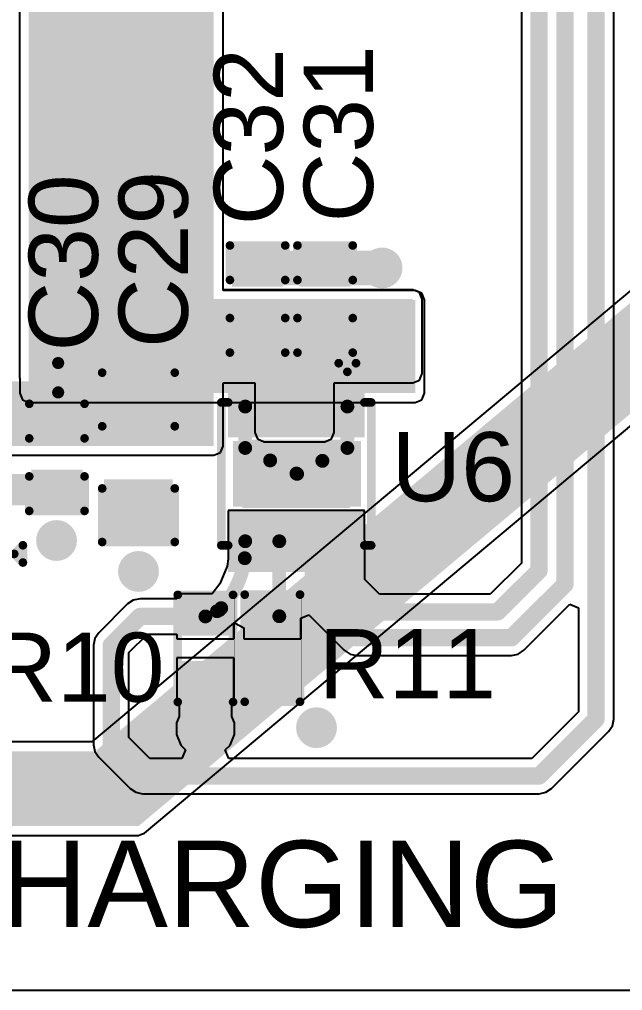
# Model space of a CAD drawing. Header units: millimetres. Extents: x -4.8 to 36.7, y -5.2 to 57.6.
# Drawn here: x 19.65 to 28.51, y -5.19 to 9.09 of the extents above; entities that cross this region are included whole.
import ezdxf

# ---------------------------------------------------------------- set-up
doc = ezdxf.new("R2010")
doc.units = ezdxf.units.MM
for name, color, linetype in [('BottomLayer', 5, 'Continuous'), ('TopLayer', 1, 'Continuous'), ('TopOverlay', 2, 'Continuous'), ('TopPaste', 8, 'Continuous'), ('TopSolder', 216, 'Continuous'), ('ViaHoleLayer', 16, 'Continuous')]:
    doc.layers.add(name, color=color, linetype=linetype)
doc.styles.add('Arial', font='', dxfattribs={"height": 0.2})
doc.styles.get('Arial').set_extended_font_data('Arial')

# ---------------------------------------------------------------- blocks, each defined once
blk = doc.blocks.new('C___0402_1')
at = {"layer": 'TopLayer'}
for points in [[(-0.699, -0.318), (-0.699, 0.318), (-0.241, 0.318), (-0.241, -0.318)], [(0.241, -0.318), (0.241, 0.318), (0.699, 0.318), (0.699, -0.318)]]:
    blk.add_hatch(color=1, dxfattribs=at).paths.add_polyline_path(points)
at = {"layer": 'TopPaste'}
for points in [[(-0.699, -0.318), (-0.699, 0.318), (-0.241, 0.318), (-0.241, -0.318)], [(0.241, -0.318), (0.241, 0.318), (0.699, 0.318), (0.699, -0.318)]]:
    blk.add_hatch(color=8, dxfattribs=at).paths.add_polyline_path(points)
at = {"layer": 'TopSolder'}
for points in [[(-0.758, -0.377), (-0.758, 0.377), (-0.181, 0.377), (-0.181, -0.377)], [(0.181, -0.377), (0.181, 0.377), (0.758, 0.377), (0.758, -0.377)]]:
    blk.add_hatch(color=216, dxfattribs=at).paths.add_polyline_path(points)
at = {"layer": 'TopOverlay', "const_width": 0.127}
for points in [[(-0.787, 0.406), (-0.787, -0.406)], [(-0.787, 0.406), (-0.279, 0.406)], [(0.279, 0.406), (0.787, 0.406)], [(0.787, 0.406), (0.787, -0.406)], [(-0.787, -0.406), (-0.279, -0.406)], [(0.279, -0.406), (0.787, -0.406)]]:
    blk.add_lwpolyline(points, dxfattribs=at)
at = {"layer": 'TopOverlay', "const_width": 0.0635}
for points in [[(-0.819, 0.406, 1), (-0.756, 0.406, 1)], [(-0.819, 0.406, 1), (-0.756, 0.406, 1)], [(-0.311, 0.406, 1), (-0.248, 0.406, 1)], [(0.248, 0.406, 1), (0.311, 0.406, 1)], [(0.756, 0.406, 1), (0.819, 0.406, 1)], [(0.756, 0.406, 1), (0.819, 0.406, 1)], [(-0.819, -0.406, 1), (-0.756, -0.406, 1)], [(-0.819, -0.406, 1), (-0.756, -0.406, 1)], [(-0.311, -0.406, 1), (-0.248, -0.406, 1)], [(0.248, -0.406, 1), (0.311, -0.406, 1)], [(0.756, -0.406, 1), (0.819, -0.406, 1)], [(0.756, -0.406, 1), (0.819, -0.406, 1)]]:
    blk.add_lwpolyline(points, format="xyb", close=True, dxfattribs=at)
blk = doc.blocks.new('8_TDFN_EP__2_2__2')
at = {"layer": 'TopLayer'}
for points in [[(-1.34, 0.6), (-1.34, 0.9), (-0.64, 0.9), (-0.64, 0.6)], [(0.64, 0.6), (0.64, 0.9), (1.34, 0.9), (1.34, 0.6)], [(-0.4, -0.69), (-0.4, 0.69), (0.4, 0.69), (0.4, -0.69)], [(-1.34, 0.1), (-1.34, 0.4), (-0.64, 0.4), (-0.64, 0.1)], [(0.64, 0.1), (0.64, 0.4), (1.34, 0.4), (1.34, 0.1)], [(-1.34, -0.4), (-1.34, -0.1), (-0.64, -0.1), (-0.64, -0.4)], [(0.64, -0.4), (0.64, -0.1), (1.34, -0.1), (1.34, -0.4)], [(-1.34, -0.9), (-1.34, -0.6), (-0.64, -0.6), (-0.64, -0.9)], [(0.64, -0.9), (0.64, -0.6), (1.34, -0.6), (1.34, -0.9)]]:
    blk.add_hatch(color=1, dxfattribs=at).paths.add_polyline_path(points)
at = {"layer": 'TopPaste'}
for points in [[(-1.34, 0.6), (-1.34, 0.9), (-0.64, 0.9), (-0.64, 0.6)], [(0.64, 0.6), (0.64, 0.9), (1.34, 0.9), (1.34, 0.6)], [(-0.4, -0.69), (-0.4, 0.69), (0.4, 0.69), (0.4, -0.69)], [(-1.34, 0.1), (-1.34, 0.4), (-0.64, 0.4), (-0.64, 0.1)], [(0.64, 0.1), (0.64, 0.4), (1.34, 0.4), (1.34, 0.1)], [(-1.34, -0.4), (-1.34, -0.1), (-0.64, -0.1), (-0.64, -0.4)], [(0.64, -0.4), (0.64, -0.1), (1.34, -0.1), (1.34, -0.4)], [(-1.34, -0.9), (-1.34, -0.6), (-0.64, -0.6), (-0.64, -0.9)], [(0.64, -0.9), (0.64, -0.6), (1.34, -0.6), (1.34, -0.9)]]:
    blk.add_hatch(color=8, dxfattribs=at).paths.add_polyline_path(points)
at = {"layer": 'TopSolder'}
for points in [[(-1.442, 0.498), (-1.442, 1.002), (-0.538, 1.002), (-0.538, 0.498)], [(0.538, 0.498), (0.538, 1.002), (1.442, 1.002), (1.442, 0.498)], [(-0.502, -0.792), (-0.502, 0.792), (0.502, 0.792), (0.502, -0.792)], [(-1.442, -0.002), (-1.442, 0.502), (-0.538, 0.502), (-0.538, -0.002)], [(0.538, -0.002), (0.538, 0.502), (1.442, 0.502), (1.442, -0.002)], [(-1.442, -0.502), (-1.442, 0.002), (-0.538, 0.002), (-0.538, -0.502)], [(0.538, -0.502), (0.538, 0.002), (1.442, 0.002), (1.442, -0.502)], [(-1.442, -1.002), (-1.442, -0.498), (-0.538, -0.498), (-0.538, -1.002)], [(0.538, -1.002), (0.538, -0.498), (1.442, -0.498), (1.442, -1.002)]]:
    blk.add_hatch(color=216, dxfattribs=at).paths.add_polyline_path(points)
at = {"layer": 'TopOverlay', "const_width": 0.127}
for points in [[(1.05, 1.1), (-1.05, 1.1)], [(-1.05, 1), (-1.05, 1.1)], [(1.05, 1), (1.05, 1.1)], [(-1.627, 0.623), (-1.627, 0.877)], [(-1.5, 0.75), (-1.627, 0.877)], [(-1.627, 0.623), (-1.5, 0.75)], [(-1.05, -1.1), (-1.05, -1)], [(1.05, -1.1), (1.05, -1)], [(1.05, -1.1), (-1.05, -1.1)]]:
    blk.add_lwpolyline(points, dxfattribs=at)
at = {"layer": 'TopOverlay', "const_width": 0.0635}
for points in [[(-1.082, 1.1, 1), (-1.018, 1.1, 1)], [(-1.082, 1.1, 1), (-1.018, 1.1, 1)], [(1.018, 1.1, 1), (1.082, 1.1, 1)], [(1.018, 1.1, 1), (1.082, 1.1, 1)], [(-1.082, 1, 1), (-1.018, 1, 1)], [(1.018, 1, 1), (1.082, 1, 1)], [(-1.659, 0.877, 1), (-1.595, 0.877, 1)], [(-1.659, 0.877, 1), (-1.595, 0.877, 1)], [(-1.532, 0.75, 1), (-1.468, 0.75, 1)], [(-1.532, 0.75, 1), (-1.468, 0.75, 1)], [(-1.659, 0.623, 1), (-1.595, 0.623, 1)], [(-1.659, 0.623, 1), (-1.595, 0.623, 1)], [(-1.082, -1, 1), (-1.018, -1, 1)], [(1.018, -1, 1), (1.082, -1, 1)], [(-1.082, -1.1, 1), (-1.018, -1.1, 1)], [(-1.082, -1.1, 1), (-1.018, -1.1, 1)], [(1.018, -1.1, 1), (1.082, -1.1, 1)], [(1.018, -1.1, 1), (1.082, -1.1, 1)]]:
    blk.add_lwpolyline(points, format="xyb", close=True, dxfattribs=at)
blk = doc.blocks.new('R___0402_3')
at = {"layer": 'TopLayer'}
for points in [[(-0.699, -0.318), (-0.699, 0.318), (-0.241, 0.318), (-0.241, -0.318)], [(0.241, -0.318), (0.241, 0.318), (0.699, 0.318), (0.699, -0.318)]]:
    blk.add_hatch(color=1, dxfattribs=at).paths.add_polyline_path(points)
at = {"layer": 'TopPaste'}
for points in [[(-0.699, -0.318), (-0.699, 0.318), (-0.241, 0.318), (-0.241, -0.318)], [(0.241, -0.318), (0.241, 0.318), (0.699, 0.318), (0.699, -0.318)]]:
    blk.add_hatch(color=8, dxfattribs=at).paths.add_polyline_path(points)
at = {"layer": 'TopSolder'}
for points in [[(-0.754, -0.373), (-0.754, 0.373), (-0.186, 0.373), (-0.186, -0.373)], [(0.186, -0.373), (0.186, 0.373), (0.754, 0.373), (0.754, -0.373)]]:
    blk.add_hatch(color=216, dxfattribs=at).paths.add_polyline_path(points)
at = {"layer": 'TopOverlay'}
for points, const_width in [([(-0.787, 0.406), (0.787, 0.406)], 0.127), ([(-0.787, 0.406), (-0.787, -0.406)], 0.127), ([(0.787, 0.406), (0.787, -0.406)], 0.127), ([(-0.787, -0.406), (0.787, -0.406)], 0.127), ([(-0.813, -0.432), (0.813, -0.432)], 0.00323)]:
    blk.add_lwpolyline(points, dxfattribs=dict(at, const_width=const_width))
for points, const_width in [([(-0.819, 0.406, 1), (-0.756, 0.406, 1)], 0.0635), ([(-0.819, 0.406, 1), (-0.756, 0.406, 1)], 0.0635), ([(0.756, 0.406, 1), (0.819, 0.406, 1)], 0.0635), ([(0.756, 0.406, 1), (0.819, 0.406, 1)], 0.0635), ([(-0.819, -0.406, 1), (-0.756, -0.406, 1)], 0.0635), ([(-0.819, -0.406, 1), (-0.756, -0.406, 1)], 0.0635), ([(0.756, -0.406, 1), (0.819, -0.406, 1)], 0.0635), ([(0.756, -0.406, 1), (0.819, -0.406, 1)], 0.0635), ([(-0.814, -0.432, 1), (-0.812, -0.432, 1)], 0.00161), ([(0.812, -0.432, 1), (0.814, -0.432, 1)], 0.00161)]:
    blk.add_lwpolyline(points, format="xyb", close=True, dxfattribs=dict(at, const_width=const_width))
blk = doc.blocks.new('C___0402_4')
at = {"layer": 'TopLayer'}
for points in [[(-0.699, -0.318), (-0.699, 0.317), (-0.241, 0.317), (-0.241, -0.318)], [(0.241, -0.318), (0.241, 0.317), (0.699, 0.317), (0.699, -0.318)]]:
    blk.add_hatch(color=1, dxfattribs=at).paths.add_polyline_path(points)
at = {"layer": 'TopPaste'}
for points in [[(-0.699, -0.318), (-0.699, 0.317), (-0.241, 0.317), (-0.241, -0.318)], [(0.241, -0.318), (0.241, 0.317), (0.699, 0.317), (0.699, -0.318)]]:
    blk.add_hatch(color=8, dxfattribs=at).paths.add_polyline_path(points)
at = {"layer": 'TopSolder'}
for points in [[(-0.758, -0.377), (-0.758, 0.377), (-0.181, 0.377), (-0.181, -0.377)], [(0.181, -0.377), (0.181, 0.377), (0.758, 0.377), (0.758, -0.377)]]:
    blk.add_hatch(color=216, dxfattribs=at).paths.add_polyline_path(points)
at = {"layer": 'TopOverlay', "const_width": 0.127}
for points in [[(-0.279, 0.406), (-0.787, 0.406)], [(-0.787, -0.406), (-0.787, 0.406)], [(0.787, 0.406), (0.279, 0.406)], [(0.787, -0.406), (0.787, 0.406)], [(-0.279, -0.406), (-0.787, -0.406)], [(0.787, -0.406), (0.279, -0.406)]]:
    blk.add_lwpolyline(points, dxfattribs=at)
at = {"layer": 'TopOverlay', "const_width": 0.0635}
for points in [[(-0.819, 0.406, 1), (-0.756, 0.406, 1)], [(-0.819, 0.406, 1), (-0.756, 0.406, 1)], [(-0.311, 0.406, 1), (-0.248, 0.406, 1)], [(0.248, 0.406, 1), (0.311, 0.406, 1)], [(0.756, 0.406, 1), (0.819, 0.406, 1)], [(0.756, 0.406, 1), (0.819, 0.406, 1)], [(-0.819, -0.406, 1), (-0.756, -0.406, 1)], [(-0.819, -0.406, 1), (-0.756, -0.406, 1)], [(-0.311, -0.406, 1), (-0.248, -0.406, 1)], [(0.248, -0.406, 1), (0.311, -0.406, 1)], [(0.756, -0.406, 1), (0.819, -0.406, 1)], [(0.756, -0.406, 1), (0.819, -0.406, 1)]]:
    blk.add_lwpolyline(points, format="xyb", close=True, dxfattribs=at)
blk = doc.blocks.new('C___0402_6')
at = {"layer": 'TopLayer'}
for points in [[(-0.699, -0.318), (-0.699, 0.318), (-0.241, 0.318), (-0.241, -0.318)], [(0.241, -0.318), (0.241, 0.318), (0.699, 0.318), (0.699, -0.318)]]:
    blk.add_hatch(color=1, dxfattribs=at).paths.add_polyline_path(points)
at = {"layer": 'TopPaste'}
for points in [[(-0.699, -0.318), (-0.699, 0.318), (-0.241, 0.318), (-0.241, -0.318)], [(0.241, -0.318), (0.241, 0.318), (0.699, 0.318), (0.699, -0.318)]]:
    blk.add_hatch(color=8, dxfattribs=at).paths.add_polyline_path(points)
at = {"layer": 'TopSolder'}
for points in [[(-0.758, -0.377), (-0.758, 0.377), (-0.181, 0.377), (-0.181, -0.377)], [(0.181, -0.377), (0.181, 0.377), (0.758, 0.377), (0.758, -0.377)]]:
    blk.add_hatch(color=216, dxfattribs=at).paths.add_polyline_path(points)
at = {"layer": 'TopOverlay', "const_width": 0.127}
for points in [[(-0.787, 0.406), (-0.279, 0.406)], [(-0.787, 0.406), (-0.787, -0.406)], [(0.279, 0.406), (0.787, 0.406)], [(0.787, 0.406), (0.787, -0.406)], [(-0.787, -0.406), (-0.279, -0.406)], [(0.279, -0.406), (0.787, -0.406)]]:
    blk.add_lwpolyline(points, dxfattribs=at)
at = {"layer": 'TopOverlay', "const_width": 0.0635}
for points in [[(-0.819, 0.406, 1), (-0.756, 0.406, 1)], [(-0.819, 0.406, 1), (-0.756, 0.406, 1)], [(-0.311, 0.406, 1), (-0.248, 0.406, 1)], [(0.248, 0.406, 1), (0.311, 0.406, 1)], [(0.756, 0.406, 1), (0.819, 0.406, 1)], [(0.756, 0.406, 1), (0.819, 0.406, 1)], [(-0.819, -0.406, 1), (-0.756, -0.406, 1)], [(-0.819, -0.406, 1), (-0.756, -0.406, 1)], [(-0.311, -0.406, 1), (-0.248, -0.406, 1)], [(0.248, -0.406, 1), (0.311, -0.406, 1)], [(0.756, -0.406, 1), (0.819, -0.406, 1)], [(0.756, -0.406, 1), (0.819, -0.406, 1)]]:
    blk.add_lwpolyline(points, format="xyb", close=True, dxfattribs=at)
blk = doc.blocks.new('C___0603_7')
at = {"layer": 'TopLayer'}
for points in [[(-0.381, 0.445), (-0.381, -0.445), (-1.143, -0.445), (-1.143, 0.445)], [(1.143, 0.445), (1.143, -0.445), (0.381, -0.445), (0.381, 0.445)]]:
    blk.add_hatch(color=1, dxfattribs=at).paths.add_polyline_path(points)
at = {"layer": 'TopPaste'}
for points in [[(-0.381, 0.445), (-0.381, -0.445), (-1.143, -0.445), (-1.143, 0.445)], [(1.143, 0.445), (1.143, -0.445), (0.381, -0.445), (0.381, 0.445)]]:
    blk.add_hatch(color=8, dxfattribs=at).paths.add_polyline_path(points)
at = {"layer": 'TopSolder'}
for points in [[(-0.321, 0.504), (-0.321, -0.504), (-1.203, -0.504), (-1.203, 0.504)], [(1.203, 0.504), (1.203, -0.504), (0.321, -0.504), (0.321, 0.504)]]:
    blk.add_hatch(color=216, dxfattribs=at).paths.add_polyline_path(points)
at = {"layer": 'TopOverlay', "const_width": 0.127}
for points in [[(-1.245, 0.533), (-0.457, 0.533)], [(-1.245, 0.533), (-1.245, -0.533)], [(0.457, 0.533), (1.245, 0.533)], [(1.245, 0.533), (1.245, -0.533)], [(-1.245, -0.533), (-0.457, -0.533)], [(0.457, -0.533), (1.245, -0.533)]]:
    blk.add_lwpolyline(points, dxfattribs=at)
at = {"layer": 'TopOverlay', "const_width": 0.0635}
for points in [[(-1.276, 0.533, 1), (-1.213, 0.533, 1)], [(-1.276, 0.533, 1), (-1.213, 0.533, 1)], [(-0.489, 0.533, 1), (-0.425, 0.533, 1)], [(0.425, 0.533, 1), (0.489, 0.533, 1)], [(1.213, 0.533, 1), (1.276, 0.533, 1)], [(1.213, 0.533, 1), (1.276, 0.533, 1)], [(-1.276, -0.533, 1), (-1.213, -0.533, 1)], [(-1.276, -0.533, 1), (-1.213, -0.533, 1)], [(-0.489, -0.533, 1), (-0.425, -0.533, 1)], [(0.425, -0.533, 1), (0.489, -0.533, 1)], [(1.213, -0.533, 1), (1.276, -0.533, 1)], [(1.213, -0.533, 1), (1.276, -0.533, 1)]]:
    blk.add_lwpolyline(points, format="xyb", close=True, dxfattribs=at)
blk = doc.blocks.new('SOT_23_5_58')
at = {"layer": 'TopLayer'}
for points in [[(-1.85, 1.25), (-0.75, 1.25), (-0.75, 0.65), (-1.85, 0.65)], [(0.75, 1.25), (1.85, 1.25), (1.85, 0.65), (0.75, 0.65)], [(-1.85, 0.3), (-0.75, 0.3), (-0.75, -0.3), (-1.85, -0.3)], [(-1.85, -0.65), (-0.75, -0.65), (-0.75, -1.25), (-1.85, -1.25)], [(0.75, -0.65), (1.85, -0.65), (1.85, -1.25), (0.75, -1.25)]]:
    blk.add_hatch(color=1, dxfattribs=at).paths.add_polyline_path(points)
at = {"layer": 'TopPaste'}
for points in [[(-1.85, 1.25), (-0.75, 1.25), (-0.75, 0.65), (-1.85, 0.65)], [(0.75, 1.25), (1.85, 1.25), (1.85, 0.65), (0.75, 0.65)], [(-1.85, 0.3), (-0.75, 0.3), (-0.75, -0.3), (-1.85, -0.3)], [(-1.85, -0.65), (-0.75, -0.65), (-0.75, -1.25), (-1.85, -1.25)], [(0.75, -0.65), (1.85, -0.65), (1.85, -1.25), (0.75, -1.25)]]:
    blk.add_hatch(color=8, dxfattribs=at).paths.add_polyline_path(points)
at = {"layer": 'TopSolder'}
for points in [[(-1.952, 1.352), (-0.648, 1.352), (-0.648, 0.548), (-1.952, 0.548)], [(0.648, 1.352), (1.952, 1.352), (1.952, 0.548), (0.648, 0.548)], [(-1.952, 0.402), (-0.648, 0.402), (-0.648, -0.402), (-1.952, -0.402)], [(-1.952, -0.548), (-0.648, -0.548), (-0.648, -1.352), (-1.952, -1.352)], [(0.648, -0.548), (1.952, -0.548), (1.952, -1.352), (0.648, -1.352)]]:
    blk.add_hatch(color=216, dxfattribs=at).paths.add_polyline_path(points)
at = {"layer": 'TopOverlay', "const_width": 0.127}
for points in [[(0.874, 1.499), (-0.879, 1.499)], [(-0.879, 1.499), (-0.879, 1.399)], [(0.874, 1.499), (0.874, 1.399)], [(-2.007, 0.94), (-2.134, 1.067)], [(-2.134, 1.067), (-2.134, 0.813)], [(-2.007, 0.94), (-2.134, 0.813)], [(0.88, 0.44), (0.88, -0.418)], [(-0.879, -1.399), (-0.879, -1.499)], [(0.874, -1.399), (0.874, -1.499)], [(0.874, -1.499), (-0.879, -1.499)]]:
    blk.add_lwpolyline(points, dxfattribs=at)
at = {"layer": 'TopOverlay', "const_width": 0.0635}
for points in [[(-0.911, 1.499, 1), (-0.847, 1.499, 1)], [(-0.911, 1.499, 1), (-0.847, 1.499, 1)], [(-0.911, 1.399, 1), (-0.847, 1.399, 1)], [(0.842, 1.499, 1), (0.905, 1.499, 1)], [(0.842, 1.499, 1), (0.905, 1.499, 1)], [(0.842, 1.399, 1), (0.905, 1.399, 1)], [(-2.165, 1.067, 1), (-2.102, 1.067, 1)], [(-2.165, 1.067, 1), (-2.102, 1.067, 1)], [(-2.038, 0.94, 1), (-1.975, 0.94, 1)], [(-2.038, 0.94, 1), (-1.975, 0.94, 1)], [(-2.165, 0.813, 1), (-2.102, 0.813, 1)], [(-2.165, 0.813, 1), (-2.102, 0.813, 1)], [(0.848, 0.44, 1), (0.912, 0.44, 1)], [(0.848, -0.418, 1), (0.912, -0.418, 1)], [(-0.911, -1.399, 1), (-0.847, -1.399, 1)], [(0.842, -1.399, 1), (0.905, -1.399, 1)], [(-0.911, -1.499, 1), (-0.847, -1.499, 1)], [(-0.911, -1.499, 1), (-0.847, -1.499, 1)], [(0.842, -1.499, 1), (0.905, -1.499, 1)], [(0.842, -1.499, 1), (0.905, -1.499, 1)]]:
    blk.add_lwpolyline(points, format="xyb", close=True, dxfattribs=at)
blk = doc.blocks.new('R___0402_61')
at = {"layer": 'TopLayer'}
for points in [[(-0.699, -0.318), (-0.699, 0.318), (-0.241, 0.318), (-0.241, -0.318)], [(0.241, -0.318), (0.241, 0.318), (0.699, 0.318), (0.699, -0.318)]]:
    blk.add_hatch(color=1, dxfattribs=at).paths.add_polyline_path(points)
at = {"layer": 'TopPaste'}
for points in [[(-0.699, -0.318), (-0.699, 0.318), (-0.241, 0.318), (-0.241, -0.318)], [(0.241, -0.318), (0.241, 0.318), (0.699, 0.318), (0.699, -0.318)]]:
    blk.add_hatch(color=8, dxfattribs=at).paths.add_polyline_path(points)
at = {"layer": 'TopSolder'}
for points in [[(-0.754, -0.373), (-0.754, 0.373), (-0.186, 0.373), (-0.186, -0.373)], [(0.186, -0.373), (0.186, 0.373), (0.754, 0.373), (0.754, -0.373)]]:
    blk.add_hatch(color=216, dxfattribs=at).paths.add_polyline_path(points)
at = {"layer": 'TopOverlay'}
for points, const_width in [([(-0.787, 0.406), (-0.787, -0.406)], 0.127), ([(-0.787, 0.406), (0.787, 0.406)], 0.127), ([(0.787, 0.406), (0.787, -0.406)], 0.127), ([(-0.787, -0.406), (0.787, -0.406)], 0.127), ([(-0.813, -0.432), (0.813, -0.432)], 0.00323)]:
    blk.add_lwpolyline(points, dxfattribs=dict(at, const_width=const_width))
for points, const_width in [([(-0.819, 0.406, 1), (-0.756, 0.406, 1)], 0.0635), ([(-0.819, 0.406, 1), (-0.756, 0.406, 1)], 0.0635), ([(0.756, 0.406, 1), (0.819, 0.406, 1)], 0.0635), ([(0.756, 0.406, 1), (0.819, 0.406, 1)], 0.0635), ([(-0.819, -0.406, 1), (-0.756, -0.406, 1)], 0.0635), ([(-0.819, -0.406, 1), (-0.756, -0.406, 1)], 0.0635), ([(0.756, -0.406, 1), (0.819, -0.406, 1)], 0.0635), ([(0.756, -0.406, 1), (0.819, -0.406, 1)], 0.0635), ([(-0.814, -0.432, 1), (-0.812, -0.432, 1)], 0.00161), ([(0.812, -0.432, 1), (0.814, -0.432, 1)], 0.00161)]:
    blk.add_lwpolyline(points, format="xyb", close=True, dxfattribs=dict(at, const_width=const_width))

msp = doc.modelspace()

# ---------------------------------------------------------------- hatches: boundary and pattern name
at = {"layer": 'BottomLayer'}
for points in [[(19.788, 22.631), (19.788, 3.823), (22.504, 3.823), (22.504, 22.631)], [(21.398, -2.768), (34.14, 7.925), (33.337, 8.882), (20.594, -1.81)], [(25.461, 4.966), (19.793, 4.966), (19.793, 3.596), (25.461, 3.596)], [(21.398, -1.669), (8.026, -1.669), (8.026, -2.768), (21.398, -2.768)]]:
    msp.add_hatch(color=5, dxfattribs=at).paths.add_polyline_path(points)
h = msp.add_hatch(color=5, dxfattribs=at)
edge = h.paths.add_edge_path()
edge.add_arc((24.975, 5.436), 0.3, 0, 360)
h = msp.add_hatch(color=5, dxfattribs=at)
edge = h.paths.add_edge_path()
edge.add_arc((22.368, 4.445), 0.3, 0, 360)
h = msp.add_hatch(color=5, dxfattribs=at)
edge = h.paths.add_edge_path()
edge.add_arc((24.975, 4.445), 0.3, 0, 360)
h = msp.add_hatch(color=5, dxfattribs=at)
edge = h.paths.add_edge_path()
edge.add_arc((23.219, 2.384), 0.3, 0, 360)
h = msp.add_hatch(color=5, dxfattribs=at)
edge = h.paths.add_edge_path()
edge.add_arc((24.21, 2.384), 0.3, 0, 360)
h = msp.add_hatch(color=5, dxfattribs=at)
edge = h.paths.add_edge_path()
edge.add_arc((20.195, 1.43), 0.3, 0, 360)
h = msp.add_hatch(color=5, dxfattribs=at)
edge = h.paths.add_edge_path()
edge.add_arc((21.398, 0.975), 0.3, 0, 360)
h = msp.add_hatch(color=5, dxfattribs=at)
edge = h.paths.add_edge_path()
edge.add_arc((22.381, -1.334), 0.3, 0, 360)
h = msp.add_hatch(color=5, dxfattribs=at)
edge = h.paths.add_edge_path()
edge.add_arc((24.012, -1.321), 0.3, 0, 360)
at = {"layer": 'TopLayer'}
for points in [[(19.787, 24.181), (19.787, 2.819), (22.504, 2.819), (22.504, 24.181)], [(21.615, 4.979), (21.615, 3.886), (25.425, 3.886), (25.425, 4.979)], [(24.134, 4.953), (23.245, 4.953), (23.245, 3.019), (24.134, 3.019)], [(21.844, 3.771), (18.306, 3.771), (18.306, 3.06), (21.844, 3.06)], [(21.844, 3.531), (18.306, 3.531), (18.306, 2.819), (21.844, 2.819)], [(24.667, 2.892), (22.788, 2.892), (22.788, 1.927), (24.667, 1.927)]]:
    msp.add_hatch(color=1, dxfattribs=at).paths.add_polyline_path(points)
h = msp.add_hatch(color=1, dxfattribs=at)
edge = h.paths.add_edge_path()
edge.add_arc((24.975, 5.436), 0.3, 0, 360)
h = msp.add_hatch(color=1, dxfattribs=at)
edge = h.paths.add_edge_path()
edge.add_arc((22.368, 4.445), 0.3, 0, 360)
h = msp.add_hatch(color=1, dxfattribs=at)
edge = h.paths.add_edge_path()
edge.add_arc((24.975, 4.445), 0.3, 0, 360)
h = msp.add_hatch(color=1, dxfattribs=at)
edge = h.paths.add_edge_path()
edge.add_arc((23.219, 2.384), 0.3, 0, 360)
h = msp.add_hatch(color=1, dxfattribs=at)
edge = h.paths.add_edge_path()
edge.add_arc((24.21, 2.384), 0.3, 0, 360)
h = msp.add_hatch(color=1, dxfattribs=at)
edge = h.paths.add_edge_path()
edge.add_arc((20.195, 1.43), 0.3, 0, 360)
h = msp.add_hatch(color=1, dxfattribs=at)
edge = h.paths.add_edge_path()
edge.add_arc((21.398, 0.975), 0.3, 0, 360)
h = msp.add_hatch(color=1, dxfattribs=at)
edge = h.paths.add_edge_path()
edge.add_arc((22.381, -1.334), 0.3, 0, 360)
h = msp.add_hatch(color=1, dxfattribs=at)
edge = h.paths.add_edge_path()
edge.add_arc((24.012, -1.321), 0.3, 0, 360)
at = {"layer": 'ViaHoleLayer'}
h = msp.add_hatch(color=16, dxfattribs=at)
edge = h.paths.add_edge_path()
edge.add_arc((24.975, 5.436), 0.15, 0, 360)
h = msp.add_hatch(color=16, dxfattribs=at)
edge = h.paths.add_edge_path()
edge.add_arc((22.368, 4.445), 0.15, 0, 360)
h = msp.add_hatch(color=16, dxfattribs=at)
edge = h.paths.add_edge_path()
edge.add_arc((24.975, 4.445), 0.15, 0, 360)
h = msp.add_hatch(color=16, dxfattribs=at)
edge = h.paths.add_edge_path()
edge.add_arc((23.219, 2.384), 0.15, 0, 360)
h = msp.add_hatch(color=16, dxfattribs=at)
edge = h.paths.add_edge_path()
edge.add_arc((24.21, 2.384), 0.15, 0, 360)
h = msp.add_hatch(color=16, dxfattribs=at)
edge = h.paths.add_edge_path()
edge.add_arc((20.195, 1.43), 0.15, 0, 360)
h = msp.add_hatch(color=16, dxfattribs=at)
edge = h.paths.add_edge_path()
edge.add_arc((21.398, 0.975), 0.15, 0, 360)
h = msp.add_hatch(color=16, dxfattribs=at)
edge = h.paths.add_edge_path()
edge.add_arc((22.381, -1.334), 0.15, 0, 360)
h = msp.add_hatch(color=16, dxfattribs=at)
edge = h.paths.add_edge_path()
edge.add_arc((24.012, -1.321), 0.15, 0, 360)

# ---------------------------------------------------------------- linework, layer by layer
at = {"layer": 'BottomLayer'}
for p, q in [((22.642, 5.104), (22.642, 22.631)), ((19.651, 21.808), (19.651, 3.823)), ((32.806, 8.617), (20.713, -1.531)), ((21.486, -2.873), (34.229, 7.819)), ((25.461, 5.104), (22.642, 5.104)), ((25.558, 5.063), (25.461, 5.104)), ((25.599, 4.966), (25.558, 5.063)), ((25.599, 3.596), (25.599, 4.966)), ((19.651, 3.823), (19.656, 3.811)), ((19.656, 3.811), (19.656, 3.596)), ((19.656, 3.596), (19.696, 3.499)), ((25.558, 3.499), (25.599, 3.596)), ((19.696, 3.499), (19.793, 3.459)), ((19.793, 3.459), (25.461, 3.459)), ((25.461, 3.459), (25.558, 3.499)), ((20.713, -1.531), (8.026, -1.531)), ((8.026, -2.905), (21.398, -2.905)), ((21.398, -2.905), (21.441, -2.887)), ((21.441, -2.887), (21.486, -2.873)), ((28.635, -5.185), (2.689, -5.185))]:
    msp.add_line(p, q, dxfattribs=at)
at = {"layer": 'TopLayer'}
for p, q in [((22.642, 5.116), (22.642, 24.181)), ((27.021, 22.561), (27.021, 1.096)), ((28.377, -1.194), (28.377, 20.187)), ((25.425, 5.116), (22.642, 5.116)), ((25.523, 5.076), (25.425, 5.116)), ((25.563, 4.979), (25.523, 5.076)), ((25.563, 3.886), (25.563, 4.979)), ((25.523, 3.789), (25.563, 3.886)), ((22.642, 2.819), (22.642, 3.749)), ((22.642, 3.749), (23.107, 3.749)), ((23.107, 3.749), (23.107, 3.019)), ((24.271, 3.019), (24.271, 3.749)), ((24.271, 3.749), (25.425, 3.749)), ((25.425, 3.749), (25.523, 3.789)), ((23.107, 3.019), (23.148, 2.922)), ((24.231, 2.922), (24.271, 3.019)), ((23.148, 2.922), (23.245, 2.881)), ((23.245, 2.881), (24.134, 2.881)), ((24.134, 2.881), (24.231, 2.922)), ((22.504, 2.682), (22.602, 2.722)), ((22.602, 2.722), (22.642, 2.819)), ((18.306, 2.682), (19.786, 2.682)), ((19.786, 2.682), (19.787, 2.682)), ((19.787, 2.682), (22.504, 2.682)), ((24.717, 1.87), (22.714, 1.87)), ((22.714, 1.87), (22.714, 1.159)), ((24.717, 1.456), (24.717, 1.87)), ((24.724, 1.419), (24.717, 1.456)), ((24.724, 0.855), (24.724, 1.419)), ((22.714, 1.159), (22.7, 1.052)), ((22.7, 1.052), (22.592, 0.793)), ((27.021, 1.096), (26.564, 0.64)), ((22.592, 0.793), (22.478, 0.644)), ((24.939, 0.64), (24.724, 0.855)), ((21.421, 0.573), (21.322, 0.553)), ((21.962, 0.573), (21.421, 0.573)), ((22.478, 0.644), (21.962, 0.644)), ((21.962, 0.644), (21.962, 0.573)), ((26.564, 0.64), (24.939, 0.64)), ((21.238, 0.497), (20.815, 0.074)), ((21.322, 0.553), (21.238, 0.497)), ((27.056, -0.183), (27.732, 0.492)), ((27.732, 0.492), (27.859, 0.44)), ((27.859, 0.44), (27.859, -1.087)), ((23.783, 0.288), (23.9, 0.336)), ((23.783, -0.013), (23.783, 0.288)), ((23.9, 0.336), (24.42, -0.183)), ((22.8, 0.202), (22.818, 0.214)), ((22.8, -0.016), (22.8, 0.202)), ((22.818, 0.214), (22.945, 0.148)), ((22.945, 0.148), (22.945, -0.013)), ((20.815, 0.074), (20.759, -0.01)), ((21.257, -0.217), (21.529, 0.055)), ((21.529, 0.055), (21.962, 0.055)), ((21.962, 0.055), (21.962, -0.016)), ((20.759, -0.01), (20.739, -0.11)), ((20.739, -0.11), (20.739, -1.571)), ((21.962, -0.016), (22.8, -0.016)), ((22.945, -0.013), (23.783, -0.013)), ((21.257, -1.464), (21.257, -0.217)), ((24.42, -0.183), (24.504, -0.239)), ((24.504, -0.239), (24.603, -0.259)), ((24.603, -0.259), (26.873, -0.259)), ((26.873, -0.259), (26.972, -0.239)), ((26.972, -0.239), (27.056, -0.183)), ((22.8, -0.296), (21.962, -0.296)), ((21.962, -0.296), (21.962, -0.956)), ((22.8, -0.956), (22.8, -0.296)), ((21.962, -0.956), (21.993, -0.956)), ((21.993, -0.956), (21.993, -1.156)), ((22.769, -1.156), (22.769, -0.956)), ((22.769, -0.956), (22.8, -0.956)), ((27.859, -1.087), (27.172, -1.773)), ((21.993, -1.156), (21.954, -1.249)), ((21.954, -1.249), (21.954, -1.419)), ((22.808, -1.249), (22.769, -1.156)), ((22.808, -1.419), (22.808, -1.249)), ((28.357, -1.293), (28.377, -1.194)), ((21.954, -1.419), (22.019, -1.576)), ((22.743, -1.576), (22.808, -1.419)), ((27.463, -2.215), (28.301, -1.377)), ((28.301, -1.377), (28.357, -1.293)), ((21.566, -1.773), (21.257, -1.464)), ((20.739, -1.571), (20.759, -1.67)), ((20.759, -1.67), (20.815, -1.754)), ((22.019, -1.576), (22.089, -1.646)), ((22.089, -1.646), (22.036, -1.773)), ((22.673, -1.646), (22.743, -1.576)), ((22.726, -1.773), (22.673, -1.646)), ((20.815, -1.754), (21.276, -2.215)), ((22.036, -1.773), (21.566, -1.773)), ((27.172, -1.773), (22.726, -1.773)), ((21.276, -2.215), (21.36, -2.271)), ((21.36, -2.271), (21.459, -2.291)), ((27.28, -2.291), (27.379, -2.271)), ((27.379, -2.271), (27.463, -2.215)), ((21.459, -2.291), (27.28, -2.291)), ((28.635, -5.185), (2.689, -5.185))]:
    msp.add_line(p, q, dxfattribs=at)
for points, const_width in [([(27.661, 0.787), (27.661, 23.667)], 0.254), ([(27.28, 0.989), (27.28, 22.669)], 0.254), ([(28.118, -1.194), (28.118, 20.295)], 0.254), ([(23.21, 5.436), (24.138, 5.436)], 0.508), ([(24.151, 5.436), (24.975, 5.436)], 0.508), ([(22.965, 2.79), (22.965, 3.399)], 0.203), ([(24.465, 2.79), (24.465, 3.399)], 0.203), ([(22.965, 2.79), (23.331, 2.607)], 0.203), ([(24.098, 2.601), (24.465, 2.79)], 0.203), ([(23.331, 2.607), (23.718, 2.414)], 0.203), ([(23.727, 2.409), (24.098, 2.601)], 0.203), ([(23.718, 2.414), (23.727, 2.409)], 0.203), ([(18.872, 2.177), (20.195, 2.177)], 0.457), ([(20.195, 2.177), (20.2, 2.182)], 0.305), ([(22.959, 1.17), (22.965, 1.419)], 0.203), ([(23.465, 0.317), (23.465, 1.419)], 0.203), ([(23.965, 0.638), (23.965, 1.419)], 0.254), ([(24.465, 0.748), (24.465, 1.419)], 0.254), ([(26.672, 0.381), (27.28, 0.989)], 0.254), ([(24.465, 0.748), (24.832, 0.381)], 0.254), ([(26.873, 0), (27.661, 0.787)], 0.254), ([(23.965, 0.638), (24.603, 0)], 0.254), ([(20.998, -0.11), (21.421, 0.314)], 0.254), ([(21.421, 0.314), (22.381, 0.314)], 0.254), ([(22.381, 0.314), (22.551, 0.391)], 0.203), ([(22.551, 0.391), (22.585, 0.406)], 0.203), ([(22.585, 0.406), (22.611, 0.432)], 0.203), ([(22.611, 0.433), (22.613, 0.435)], 0.203), ([(24.832, 0.381), (26.672, 0.381)], 0.254), ([(20.998, -1.571), (20.998, -0.11)], 0.254), ([(24.603, 0), (26.873, 0)], 0.254), ([(22.381, -1.334), (22.381, -0.699)], 0.508), ([(27.28, -2.032), (28.118, -1.194)], 0.254), ([(20.998, -1.571), (21.459, -2.032)], 0.254), ([(21.459, -2.032), (27.28, -2.032)], 0.254)]:
    msp.add_lwpolyline(points, dxfattribs=dict(at, const_width=const_width))
for points, const_width in [([(23.083, 5.436, 1), (23.337, 5.436, 1)], 0.254), ([(24.011, 5.436, 1), (24.265, 5.436, 1)], 0.254), ([(24.024, 5.436, 1), (24.278, 5.436, 1)], 0.254), ([(24.848, 5.436, 1), (25.102, 5.436, 1)], 0.254), ([(22.915, 3.399, 1), (23.016, 3.399, 1)], 0.102), ([(24.415, 3.399, 1), (24.516, 3.399, 1)], 0.102), ([(22.915, 2.79, 1), (23.016, 2.79, 1)], 0.102), ([(22.915, 2.79, 1), (23.016, 2.79, 1)], 0.102), ([(24.415, 2.79, 1), (24.516, 2.79, 1)], 0.102), ([(24.415, 2.79, 1), (24.516, 2.79, 1)], 0.102), ([(23.28, 2.607, 1), (23.382, 2.607, 1)], 0.102), ([(23.28, 2.607, 1), (23.382, 2.607, 1)], 0.102), ([(24.047, 2.601, 1), (24.149, 2.601, 1)], 0.102), ([(24.047, 2.601, 1), (24.149, 2.601, 1)], 0.102), ([(23.667, 2.414, 1), (23.769, 2.414, 1)], 0.102), ([(23.667, 2.414, 1), (23.769, 2.414, 1)], 0.102), ([(23.677, 2.409, 1), (23.778, 2.409, 1)], 0.102), ([(23.677, 2.409, 1), (23.778, 2.409, 1)], 0.102), ([(20.081, 2.177, 1), (20.309, 2.177, 1)], 0.229), ([(20.119, 2.177, 1), (20.271, 2.177, 1)], 0.152), ([(20.124, 2.182, 1), (20.276, 2.182, 1)], 0.152), ([(22.915, 1.419, 1), (23.016, 1.419, 1)], 0.102), ([(23.415, 1.419, 1), (23.516, 1.419, 1)], 0.102), ([(23.902, 1.419, 1), (24.029, 1.419, 1)], 0.127), ([(24.402, 1.419, 1), (24.529, 1.419, 1)], 0.127), ([(22.908, 1.17, 1), (23.009, 1.17, 1)], 0.102), ([(22.908, 1.17, 1), (23.009, 1.17, 1)], 0.102), ([(27.216, 0.989, 1), (27.343, 0.989, 1)], 0.127), ([(27.216, 0.989, 1), (27.343, 0.989, 1)], 0.127), ([(24.402, 0.748, 1), (24.529, 0.748, 1)], 0.127), ([(24.402, 0.748, 1), (24.529, 0.748, 1)], 0.127), ([(27.597, 0.787, 1), (27.724, 0.787, 1)], 0.127), ([(27.597, 0.787, 1), (27.724, 0.787, 1)], 0.127), ([(23.902, 0.638, 1), (24.029, 0.638, 1)], 0.127), ([(23.902, 0.638, 1), (24.029, 0.638, 1)], 0.127), ([(21.358, 0.314, 1), (21.485, 0.314, 1)], 0.127), ([(21.358, 0.314, 1), (21.485, 0.314, 1)], 0.127), ([(22.318, 0.314, 1), (22.445, 0.314, 1)], 0.127), ([(22.5, 0.391, 1), (22.602, 0.391, 1)], 0.102), ([(22.5, 0.391, 1), (22.602, 0.391, 1)], 0.102), ([(22.534, 0.406, 1), (22.635, 0.406, 1)], 0.102), ([(22.534, 0.406, 1), (22.635, 0.406, 1)], 0.102), ([(22.56, 0.433, 1), (22.662, 0.433, 1)], 0.102), ([(22.56, 0.432, 1), (22.661, 0.432, 1)], 0.102), ([(22.56, 0.433, 1), (22.662, 0.433, 1)], 0.102), ([(22.56, 0.432, 1), (22.661, 0.432, 1)], 0.102), ([(22.562, 0.435, 1), (22.664, 0.435, 1)], 0.102), ([(22.562, 0.435, 1), (22.664, 0.435, 1)], 0.102), ([(24.769, 0.381, 1), (24.896, 0.381, 1)], 0.127), ([(24.769, 0.381, 1), (24.896, 0.381, 1)], 0.127), ([(26.608, 0.381, 1), (26.735, 0.381, 1)], 0.127), ([(26.608, 0.381, 1), (26.735, 0.381, 1)], 0.127), ([(22.33, 0.314, 1), (22.432, 0.314, 1)], 0.102), ([(23.415, 0.317, 1), (23.516, 0.317, 1)], 0.102), ([(20.934, -0.11, 1), (21.061, -0.11, 1)], 0.127), ([(20.934, -0.11, 1), (21.061, -0.11, 1)], 0.127), ([(24.539, 0, 1), (24.666, 0, 1)], 0.127), ([(24.539, 0, 1), (24.666, 0, 1)], 0.127), ([(26.81, 0, 1), (26.937, 0, 1)], 0.127), ([(26.81, 0, 1), (26.937, 0, 1)], 0.127), ([(22.254, -0.699, 1), (22.508, -0.699, 1)], 0.254), ([(22.254, -1.334, 1), (22.508, -1.334, 1)], 0.254), ([(28.054, -1.194, 1), (28.181, -1.194, 1)], 0.127), ([(28.054, -1.194, 1), (28.181, -1.194, 1)], 0.127), ([(20.934, -1.571, 1), (21.061, -1.571, 1)], 0.127), ([(20.934, -1.571, 1), (21.061, -1.571, 1)], 0.127), ([(21.395, -2.032, 1), (21.522, -2.032, 1)], 0.127), ([(21.395, -2.032, 1), (21.522, -2.032, 1)], 0.127), ([(27.216, -2.032, 1), (27.343, -2.032, 1)], 0.127), ([(27.216, -2.032, 1), (27.343, -2.032, 1)], 0.127)]:
    msp.add_lwpolyline(points, format="xyb", close=True, dxfattribs=dict(at, const_width=const_width))
at = {"layer": 'TopLayer', "const_width": 0.203}
for points in [[(22.959, 1.17, -0.159672), (22.613, 0.435)], [(22.611, 0.433, -0.000239), (22.611, 0.432)]]:
    msp.add_lwpolyline(points, format="xyb", dxfattribs=at)
at = {"layer": 'TopOverlay', "const_width": 0.178}
msp.add_lwpolyline([(20.218, 3.607), (20.218, 4.039)], dxfattribs=at)
at = {"layer": 'TopOverlay', "const_width": 0.0889}
for points in [[(20.174, 4.039, 1), (20.263, 4.039, 1)], [(20.174, 3.607, 1), (20.263, 3.607, 1)]]:
    msp.add_lwpolyline(points, format="xyb", close=True, dxfattribs=at)

# ---------------------------------------------------------------- block references
for name, p, rotation in [('C___0402_1', (23.147, 4.979), 90), ('C___0402_4', (24.138, 4.979), 270), ('8_TDFN_EP__2_2__2', (23.715, 2.409), 270), ('C___0603_7', (21.398, 2.652), 90), ('SOT_23_5_58', (17.567, 2.173), 180), ('C___0402_6', (20.2, 2.652), 90), ('R___0402_61', (22.381, -0.156), 90), ('R___0402_3', (23.364, -0.153), 90)]:
    msp.add_blockref(name, p, dxfattribs=dict(rotation=rotation))

# ---------------------------------------------------------------- texts
at = {"layer": 'TopOverlay', "style": 'Arial'}
for s, height, rotation, p in [('C32', 1.016, 90, (23.52, 6.063)), ('C31', 1.016, 90, (24.841, 6.105)), ('C30', 1.016, 90, (20.802, 4.208)), ('C29', 1.016, 90, (22.123, 4.259)), ('CHARGING', 1.27, 360, (18.085, -4.252))]:
    msp.add_text(s, height=height, rotation=rotation, dxfattribs=at).set_placement(p)
for s, p in [('U6', (25.112, 2.007)), ('R10', (19.177, -0.94)), ('R11', (24.046, -0.889))]:
    msp.add_text(s, height=1.016, dxfattribs=at).set_placement(p)

doc.saveas('drawing.dxf')
